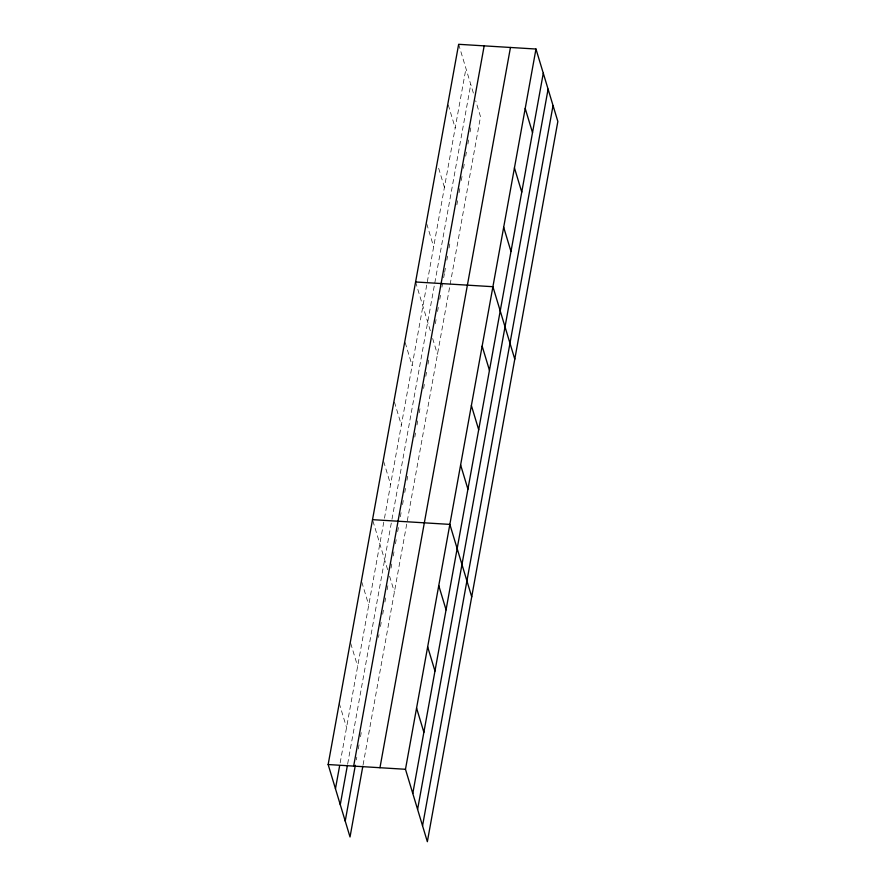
<?xml version="1.0" encoding="UTF-8"?>
<svg xmlns="http://www.w3.org/2000/svg" width="886" height="886" viewBox="0 0 886 886"><rect width="100%" height="100%" fill="white"/><g stroke="black" fill="none" stroke-linecap="round" stroke-linejoin="round"><path stroke-width="0.66" stroke-dasharray="4.43 3.32" d="M340.146 762.901L384.236 519.561M384.48 518.21L465.958 68.51M347.666 763.854L391.734 520.614M391.977 519.262L470.765 84.414M356.316 759.834L356.803 757.12M358.287 748.958L359.018 744.871M360.502 736.709L361.244 732.622M378.499 637.399L378.986 634.675M380.471 626.513L381.201 622.426M382.686 614.264L383.428 610.188M384.901 602.026L385.643 597.939M387.127 589.777L387.858 585.701M391.058 568.07L391.789 564.017M393.262 555.921L393.993 551.867M395.455 543.76L396.197 539.707M397.659 531.611L398.401 527.558M400.35 516.748L401.092 512.706M402.554 504.599L403.285 500.546M404.758 492.45L405.489 488.396M406.962 480.29L407.693 476.236M414.792 437.075L415.523 433.021M416.996 424.926L417.727 420.872M419.189 412.765L419.931 408.712M423.597 388.456L424.328 384.413M425.801 376.306L426.531 372.253M428.004 364.157L428.735 360.104M435.347 323.634L436.078 319.591M437.54 311.484L438.282 307.431M439.744 299.335L440.486 295.282M441.948 287.175L442.679 283.121M443.664 277.728L444.395 273.674M444.639 272.323L445.37 268.27M446.843 260.163L447.574 256.12M449.047 248.014L449.778 243.96M456.877 204.799L457.608 200.745M459.081 192.639L459.812 188.596M461.274 180.489L462.016 176.436M463.478 168.34L464.22 164.287M465.682 156.18L466.413 152.126M467.886 144.03L468.616 139.977M470.089 131.87L470.82 127.817M363.083 764.862L480.522 116.719L475.716 100.816M458.649 44.3L474.187 95.766M448.272 104.991L455.194 127.927M438.659 168.24L444.429 187.345M426.742 223.837L433.664 246.773M415.589 281.981L430.751 332.184M432.656 338.496L437.451 354.4M405.212 342.672L412.134 365.608M394.447 402.1L401.369 425.025M383.671 461.517L390.604 484.454M372.906 520.935L387.68 569.864M389.585 576.177L394.392 592.081M361.82 582.157L368.742 605.094M350.723 643.38L357.645 666.316M339.249 703.329L346.559 727.528"/><path stroke-width="1.33" d="M362.839 766.224L350.025 836.971L328.152 764.54L458.649 44.3L535.975 49.029L557.848 121.46L427.351 841.7L405.478 769.281L535.975 49.029M335.462 788.75L339.659 765.626M340.268 804.665L347.423 765.216M353.669 766.102L484.166 45.862M345.219 821.056L355.33 765.282M379.961 767.719L510.458 47.467M412.787 793.479L543.284 73.239M417.594 809.394L548.091 89.154M422.544 825.785L553.041 105.545M415.589 281.981L492.915 286.71L514.777 359.14M372.53 519.661L449.855 524.39L471.717 596.821M328.152 764.54L405.478 769.281M525.21 108.446L532.519 132.656M514.445 167.875L521.754 192.085M503.68 227.292L510.989 251.502M482.15 346.138L489.46 370.337M471.385 405.555L478.695 429.765M460.62 464.973L467.93 489.183M438.758 585.613L446.068 609.823M427.661 646.835L434.971 671.045M416.575 708.058L423.885 732.268"/></g></svg>
